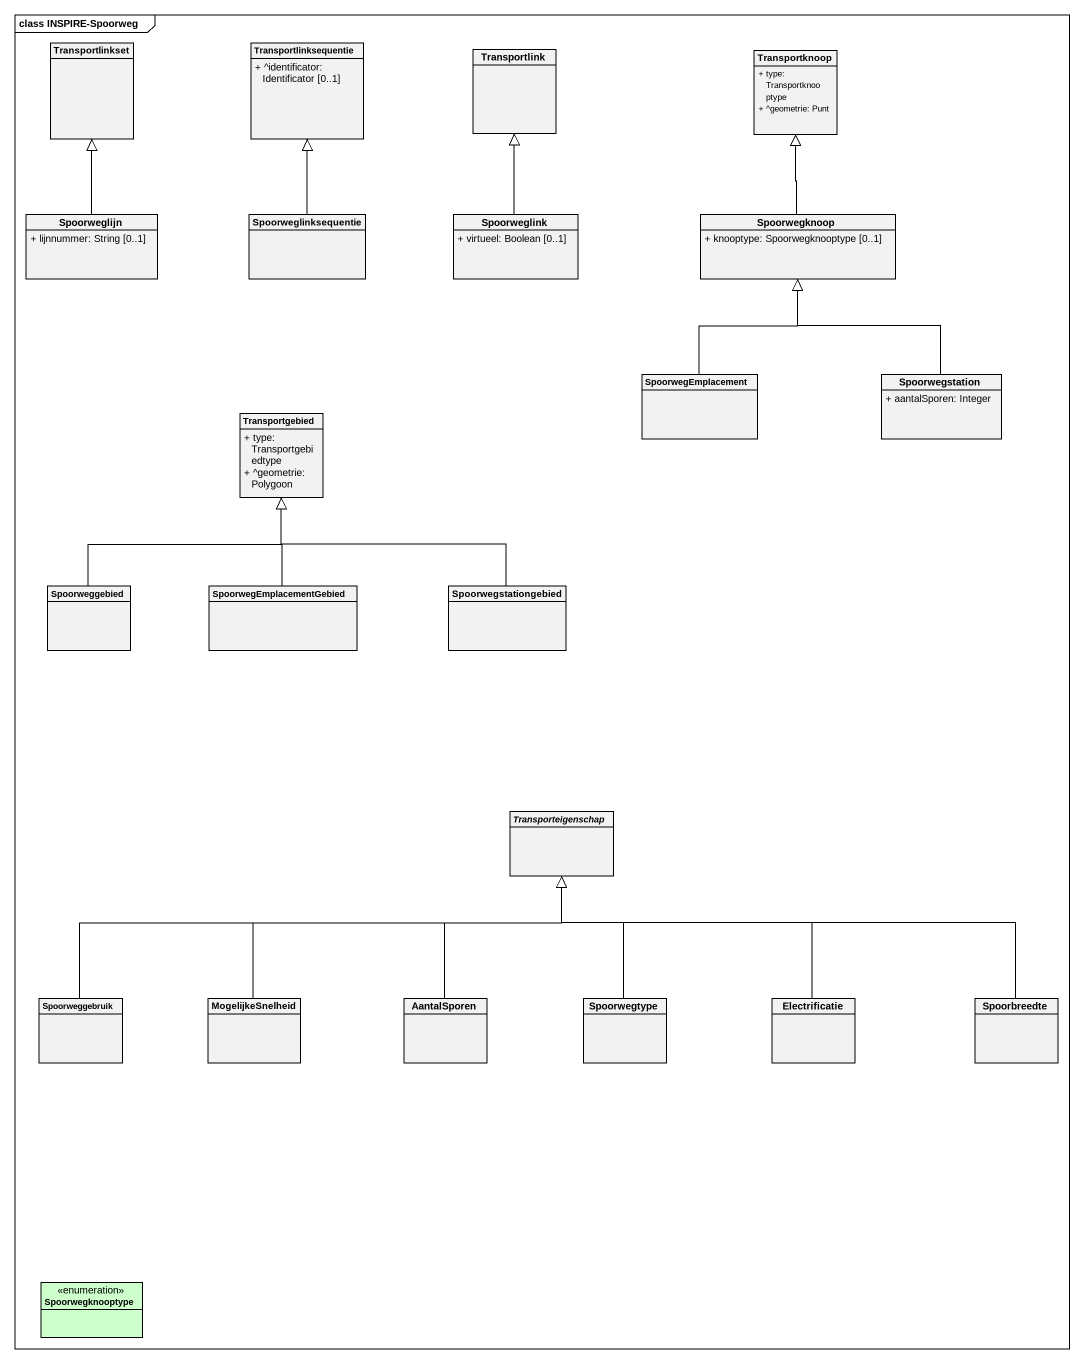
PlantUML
@startuml
mainframe class INSPIRE-Spoorweg
hide circle
hide empty members
skinparam classAttributeIconSize 0
class Transportlinkset
class Transportlinksequentie {
  + ^identificator: Identificator [0..1]
}
class Transportlink
class Transportknoop {
  + type: Transportknooptype
  + ^geometrie: Punt
}
class Spoorweglijn {
  + lijnnummer: String [0..1]
}
class Spoorweglinksequentie
class Spoorweglink {
  + virtueel: Boolean [0..1]
}
class Spoorwegknoop {
  + knooptype: Spoorwegknooptype [0..1]
}
class SpoorwegEmplacement
class Spoorwegstation {
  + aantalSporen: Integer
}
class Transportgebied {
  + type: Transportgebiedtype
  + ^geometrie: Polygoon
}
class Spoorweggebied
class SpoorwegEmplacementGebied
class Spoorwegstationgebied
abstract class Transporteigenschap
class Spoorweggebruik
class MogelijkeSnelheid
class AantalSporen
class Spoorwegtype
class Electrificatie
class Spoorbreedte
enum Spoorwegknooptype #CCFFCC
Spoorweglijn -up-|> Transportlinkset
Spoorweglinksequentie -up-|> Transportlinksequentie
Spoorweglink -up-|> Transportlink
Spoorwegknoop -up-|> Transportknoop
SpoorwegEmplacement -up-|> Spoorwegknoop
Spoorwegstation -up-|> Spoorwegknoop
Spoorweggebied -up-|> Transportgebied
SpoorwegEmplacementGebied -up-|> Transportgebied
Spoorwegstationgebied -up-|> Transportgebied
Spoorweggebruik -right-|> Transporteigenschap
MogelijkeSnelheid -up-|> Transporteigenschap
AantalSporen -up-|> Transporteigenschap
Spoorwegtype -up-|> Transporteigenschap
Electrificatie -up-|> Transporteigenschap
Spoorbreedte -left-|> Transporteigenschap
@enduml
